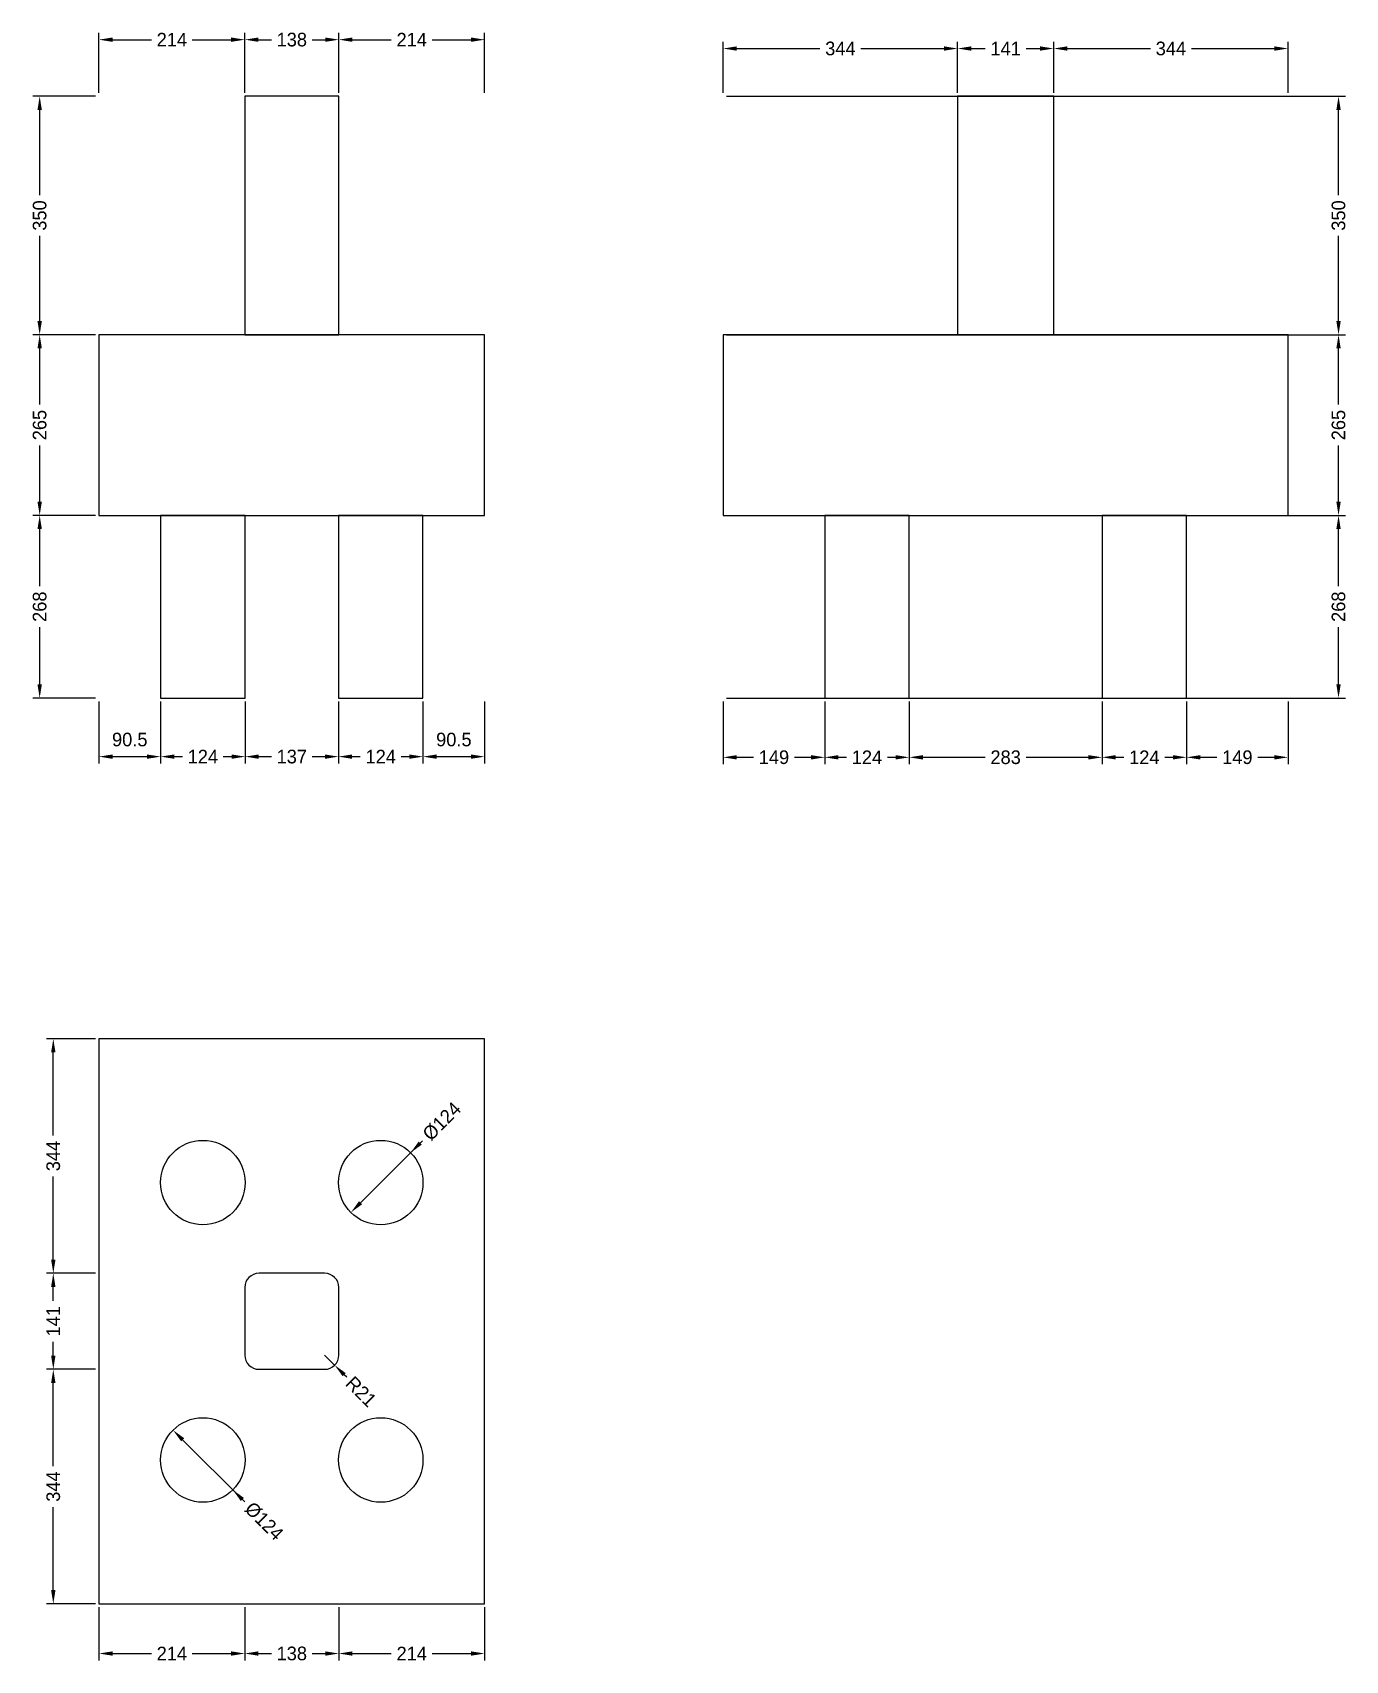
# Model space of a CAD drawing. Header units: metres. Extents: x -97 to 1829, y -83 to 2305.
import ezdxf

# ---------------------------------------------------------------- set-up
doc = ezdxf.new("R2010")
doc.units = ezdxf.units.M
for name, color, linetype in [('chengtai', 7, 'Continuous'), ('dunzhu', 7, 'Continuous'), ('zhuangji', 7, 'Continuous')]:
    doc.layers.add(name, color=color, linetype=linetype)

# ---------------------------------------------------------------- blocks, each defined once
blk = doc.blocks.new('_CLOSEDFILLED')
at = {"color": 0, "linetype": 'BYBLOCK'}
blk.add_solid([(-1, 0.16), (0, 0), (-1, -0.16)], dxfattribs=at)

msp = doc.modelspace()

# ---------------------------------------------------------------- linework, layer by layer
at = {"color": 7}
for p, q in [((0, 2217), (0, 2305)), ((20, 2295), (77, 2295)), ((137, 2295), (194, 2295)), ((214, 2217), (214, 2305)), ((214, 2217), (214, 2305)), ((234, 2295), (253, 2295)), ((313, 2295), (332, 2295)), ((352, 2217), (352, 2305)), ((352, 2217), (352, 2305)), ((372, 2295), (429, 2295)), ((489, 2295), (546, 2295)), ((566, 2217), (566, 2305)), ((916, 2217), (916, 2292)), ((936, 2282), (1058, 2282)), ((1118, 2282), (1240, 2282)), ((1260, 2217), (1260, 2292)), ((1260, 2217), (1260, 2292)), ((1280, 2282), (1300.5, 2282)), ((1360.5, 2282), (1381, 2282)), ((1401, 2217), (1401, 2292)), ((1401, 2217), (1401, 2292)), ((1421, 2282), (1543, 2282)), ((1603, 2282), (1725, 2282)), ((1745, 2217), (1745, 2292)), ((-5, 2212), (-97, 2212)), ((921, 2212), (1829, 2212)), ((-87, 2067), (-87, 2192)), ((1819, 2067), (1819, 2192)), ((-87, 1882), (-87, 2007)), ((1819, 1882), (1819, 2007)), ((-5, 1862), (-97, 1862)), ((-5, 1862), (-97, 1862)), ((-87, 1759.5), (-87, 1842)), ((921, 1862), (1829, 1862)), ((921, 1862), (1829, 1862)), ((1819, 1759.5), (1819, 1842)), ((-87, 1617), (-87, 1699.5)), ((1819, 1617), (1819, 1699.5)), ((-5, 1597), (-97, 1597)), ((-5, 1597), (-97, 1597)), ((-87, 1493), (-87, 1577)), ((921, 1597), (1829, 1597)), ((921, 1597), (1829, 1597)), ((1819, 1493), (1819, 1577)), ((-87, 1349), (-87, 1433)), ((1819, 1349), (1819, 1433)), ((-5, 1329), (-97, 1329)), ((0, 1324), (0, 1233)), ((90.5, 1324), (90.5, 1233)), ((90.5, 1324), (90.5, 1233)), ((214.5, 1324), (214.5, 1233)), ((214.5, 1324), (214.5, 1233)), ((351.5, 1324), (351.5, 1233)), ((351.5, 1324), (351.5, 1233)), ((475.5, 1324), (475.5, 1233)), ((475.5, 1324), (475.5, 1233)), ((566, 1324), (566, 1233)), ((916, 1324), (916, 1232)), ((921, 1329), (1829, 1329)), ((1065, 1324), (1065, 1232)), ((1065, 1324), (1065, 1232)), ((1189, 1324), (1189, 1232)), ((1189, 1324), (1189, 1232)), ((1472, 1324), (1472, 1232)), ((1472, 1324), (1472, 1232)), ((1596, 1324), (1596, 1232)), ((1596, 1324), (1596, 1232)), ((1745, 1324), (1745, 1232)), ((20, 1243), (70.5, 1243)), ((110.5, 1243), (122.5, 1243)), ((182.5, 1243), (194.5, 1243)), ((234.5, 1243), (253, 1243)), ((313, 1243), (331.5, 1243)), ((371.5, 1243), (383.5, 1243)), ((443.5, 1243), (455.5, 1243)), ((495.5, 1243), (546, 1243)), ((936, 1242), (960.5, 1242)), ((1020.5, 1242), (1045, 1242)), ((1085, 1242), (1097, 1242)), ((1157, 1242), (1169, 1242)), ((1209, 1242), (1300.5, 1242)), ((1360.5, 1242), (1452, 1242)), ((1492, 1242), (1504, 1242)), ((1564, 1242), (1576, 1242)), ((1616, 1242), (1640.5, 1242)), ((1700.5, 1242), (1725, 1242)), ((-5, 829), (-77, 829)), ((-67, 687), (-67, 809)), ((471.5, 676), (383.8, 588.3)), ((475, 679.5), (471.5, 676)), ((-67, 505), (-67, 627)), ((-5, 485), (-77, 485)), ((-5, 485), (-77, 485)), ((-67, 444.5), (-67, 465)), ((-67, 364), (-67, 384.5)), ((331, 365), (345.8, 350.2)), ((-5, 344), (-77, 344)), ((-5, 344), (-77, 344)), ((363.5, 332.5), (360, 336)), ((-67, 202), (-67, 324)), ((210.5, 153), (122.8, 240.7)), ((214, 149.5), (210.5, 153)), ((-67, 20), (-67, 142)), ((-5, 0), (-77, 0)), ((0, -5), (0, -83)), ((214, -5), (214, -83)), ((214, -5), (214, -83)), ((352, -5), (352, -83)), ((352, -5), (352, -83)), ((566, -5), (566, -83)), ((20, -73), (77, -73)), ((137, -73), (194, -73)), ((234, -73), (253, -73)), ((313, -73), (332, -73)), ((372, -73), (429, -73)), ((489, -73), (546, -73))]:
    msp.add_line(p, q, dxfattribs=at)
at = {"layer": 'chengtai'}
for points in [[(0, 1597), (566, 1597), (566, 1862), (0, 1862), (0, 1597)], [(916, 1597), (1745, 1597), (1745, 1862), (916, 1862), (916, 1597)], [(0, 0), (566, 0), (566, 829), (0, 829), (0, 0)]]:
    msp.add_lwpolyline(points, dxfattribs=at)
at = {"layer": 'Defpoints', "color": 7}
for p in [(0, 2295), (214, 2295), (352, 2295), (916, 2282), (1260, 2282), (1401, 2282), (0, 2212), (0, 2212), (214, 2212), (214, 2212), (352, 2212), (352, 2212), (566, 2212), (916, 2212), (916, 2212), (1260, 2212), (1260, 2212), (1401, 2212), (1401, 2212), (1745, 2212), (-87, 1862), (0, 1862), (0, 1862), (916, 1862), (916, 1862), (1819, 1862), (-87, 1597), (0, 1597), (0, 1597), (916, 1597), (916, 1597), (1819, 1597), (-87, 1329), (0, 1329), (0, 1329), (90.5, 1329), (90.5, 1329), (214.5, 1329), (214.5, 1329), (351.5, 1329), (351.5, 1329), (475.5, 1329), (475.5, 1329), (566, 1329), (916, 1329), (916, 1329), (1065, 1329), (1065, 1329), (1189, 1329), (1189, 1329), (1472, 1329), (1472, 1329), (1596, 1329), (1596, 1329), (1745, 1329), (1819, 1329), (0, 1243), (90.5, 1243), (214.5, 1243), (351.5, 1243), (475.5, 1243), (916, 1242), (1065, 1242), (1189, 1242), (1472, 1242), (1596, 1242), (0, 829), (457.3, 661.8), (413.5, 618), (-67, 485), (0, 485), (0, 485), (331, 365), (-67, 344), (0, 344), (0, 344), (345.8, 350.2), (152.5, 211), (196.3, 167.2), (-67, 0), (0, 0), (0, 0), (214, 0), (214, 0), (352, 0), (352, 0), (566, 0), (0, -73), (214, -73), (352, -73)]:
    msp.add_point(p, dxfattribs=at)
at = {"layer": 'dunzhu'}
for p, q in [((331, 485), (235, 485)), ((214, 464), (214, 365)), ((352, 365), (352, 464)), ((235, 344), (331, 344))]:
    msp.add_line(p, q, dxfattribs=at)
for points in [[(214, 1862), (352, 1862), (352, 2212), (214, 2212), (214, 1862)], [(1260, 1862), (1401, 1862), (1401, 2212), (1260, 2212), (1260, 1862)]]:
    msp.add_lwpolyline(points, dxfattribs=at)
for centre, start, end in [((235, 464), 90, 180), ((331, 464), 0, 90), ((235, 365), 180, 270), ((331, 365), 270, 360)]:
    msp.add_arc(centre, 21, start, end, dxfattribs=at)
at = {"layer": 'zhuangji'}
for points in [[(90.5, 1329), (214.5, 1329), (214.5, 1597), (90.5, 1597), (90.5, 1329)], [(351.5, 1329), (475.5, 1329), (475.5, 1597), (351.5, 1597), (351.5, 1329)], [(1065, 1329), (1189, 1329), (1189, 1597), (1065, 1597), (1065, 1329)], [(1472, 1329), (1596, 1329), (1596, 1597), (1472, 1597), (1472, 1329)]]:
    msp.add_lwpolyline(points, dxfattribs=at)
for centre in [(152.5, 618), (152.5, 618), (413.5, 618), (413.5, 618), (152.5, 211), (152.5, 211), (413.5, 211), (413.5, 211)]:
    msp.add_circle(centre, 62, dxfattribs=at)

# ---------------------------------------------------------------- block references
at = {"color": 7, "xscale": 20, "yscale": 20}
for p, rotation in [((0, 2295), 180), ((214, 2295), 180), ((352, 2295), 180), ((916, 2282), 180), ((1260, 2282), 180), ((1401, 2282), 180), ((-87, 2212), 90), ((1819, 2212), 90), ((-87, 1862), 270), ((1819, 1862), 270), ((-87, 1862), 90), ((1819, 1862), 90), ((-87, 1597), 270), ((1819, 1597), 270), ((-87, 1597), 90), ((1819, 1597), 90), ((-87, 1329), 270), ((1819, 1329), 270), ((0, 1243), 180), ((90.5, 1243), 180), ((214.5, 1243), 180), ((351.5, 1243), 180), ((475.5, 1243), 180), ((916, 1242), 180), ((1065, 1242), 180), ((1189, 1242), 180), ((1472, 1242), 180), ((1596, 1242), 180), ((-67, 829), 90), ((457.3, 661.8), 225), ((369.7, 574.2), 225), ((-67, 485), 270), ((-67, 485), 90), ((-67, 344), 270), ((-67, 344), 90), ((345.8, 350.2), 135), ((108.7, 254.8), 135), ((196.3, 167.2), 135), ((-67, 0), 270), ((0, -73), 180), ((214, -73), 180), ((352, -73), 180)]:
    msp.add_blockref('_CLOSEDFILLED', p, dxfattribs=dict(at, rotation=rotation))
for p in [(214, 2295), (352, 2295), (566, 2295), (1260, 2282), (1401, 2282), (1745, 2282), (90.5, 1243), (214.5, 1243), (351.5, 1243), (475.5, 1243), (566, 1243), (1065, 1242), (1189, 1242), (1472, 1242), (1596, 1242), (1745, 1242), (214, -73), (352, -73), (566, -73)]:
    msp.add_blockref('_CLOSEDFILLED', p, dxfattribs=at)

# ---------------------------------------------------------------- texts
at = {"color": 7, "char_height": 20, "attachment_point": 5}
for s, insert in [('214', (107, 2295)), ('138', (283, 2295)), ('214', (459, 2295)), ('344', (1088, 2282)), ('141', (1330.5, 2282)), ('344', (1573, 2282)), ('90.5', (45.2, 1268)), ('90.5', (520.8, 1268)), ('124', (152.5, 1243)), ('137', (283, 1243)), ('124', (413.5, 1243)), ('149', (990.5, 1242)), ('124', (1127, 1242)), ('283', (1330.5, 1242)), ('124', (1534, 1242)), ('149', (1670.5, 1242)), ('214', (107, -73)), ('138', (283, -73)), ('214', (459, -73))]:
    msp.add_mtext(s, dxfattribs=dict(at, insert=insert))
for s, insert, rotation in [('350', (-87, 2037), 90), ('350', (1819, 2037), 90), ('265', (-87, 1729.5), 90), ('265', (1819, 1729.5), 90), ('268', (-87, 1463), 90), ('268', (1819, 1463), 90), ('%%c124', (503.3, 707.8), 45), ('344', (-67, 657), 90), ('141', (-67, 414.5), 90), ('R21', (384.7, 311.3), 315), ('344', (-67, 172), 90), ('%%c124', (242.3, 121.2), 315)]:
    msp.add_mtext(s, dxfattribs=dict(at, insert=insert, rotation=rotation))

doc.saveas('drawing.dxf')
